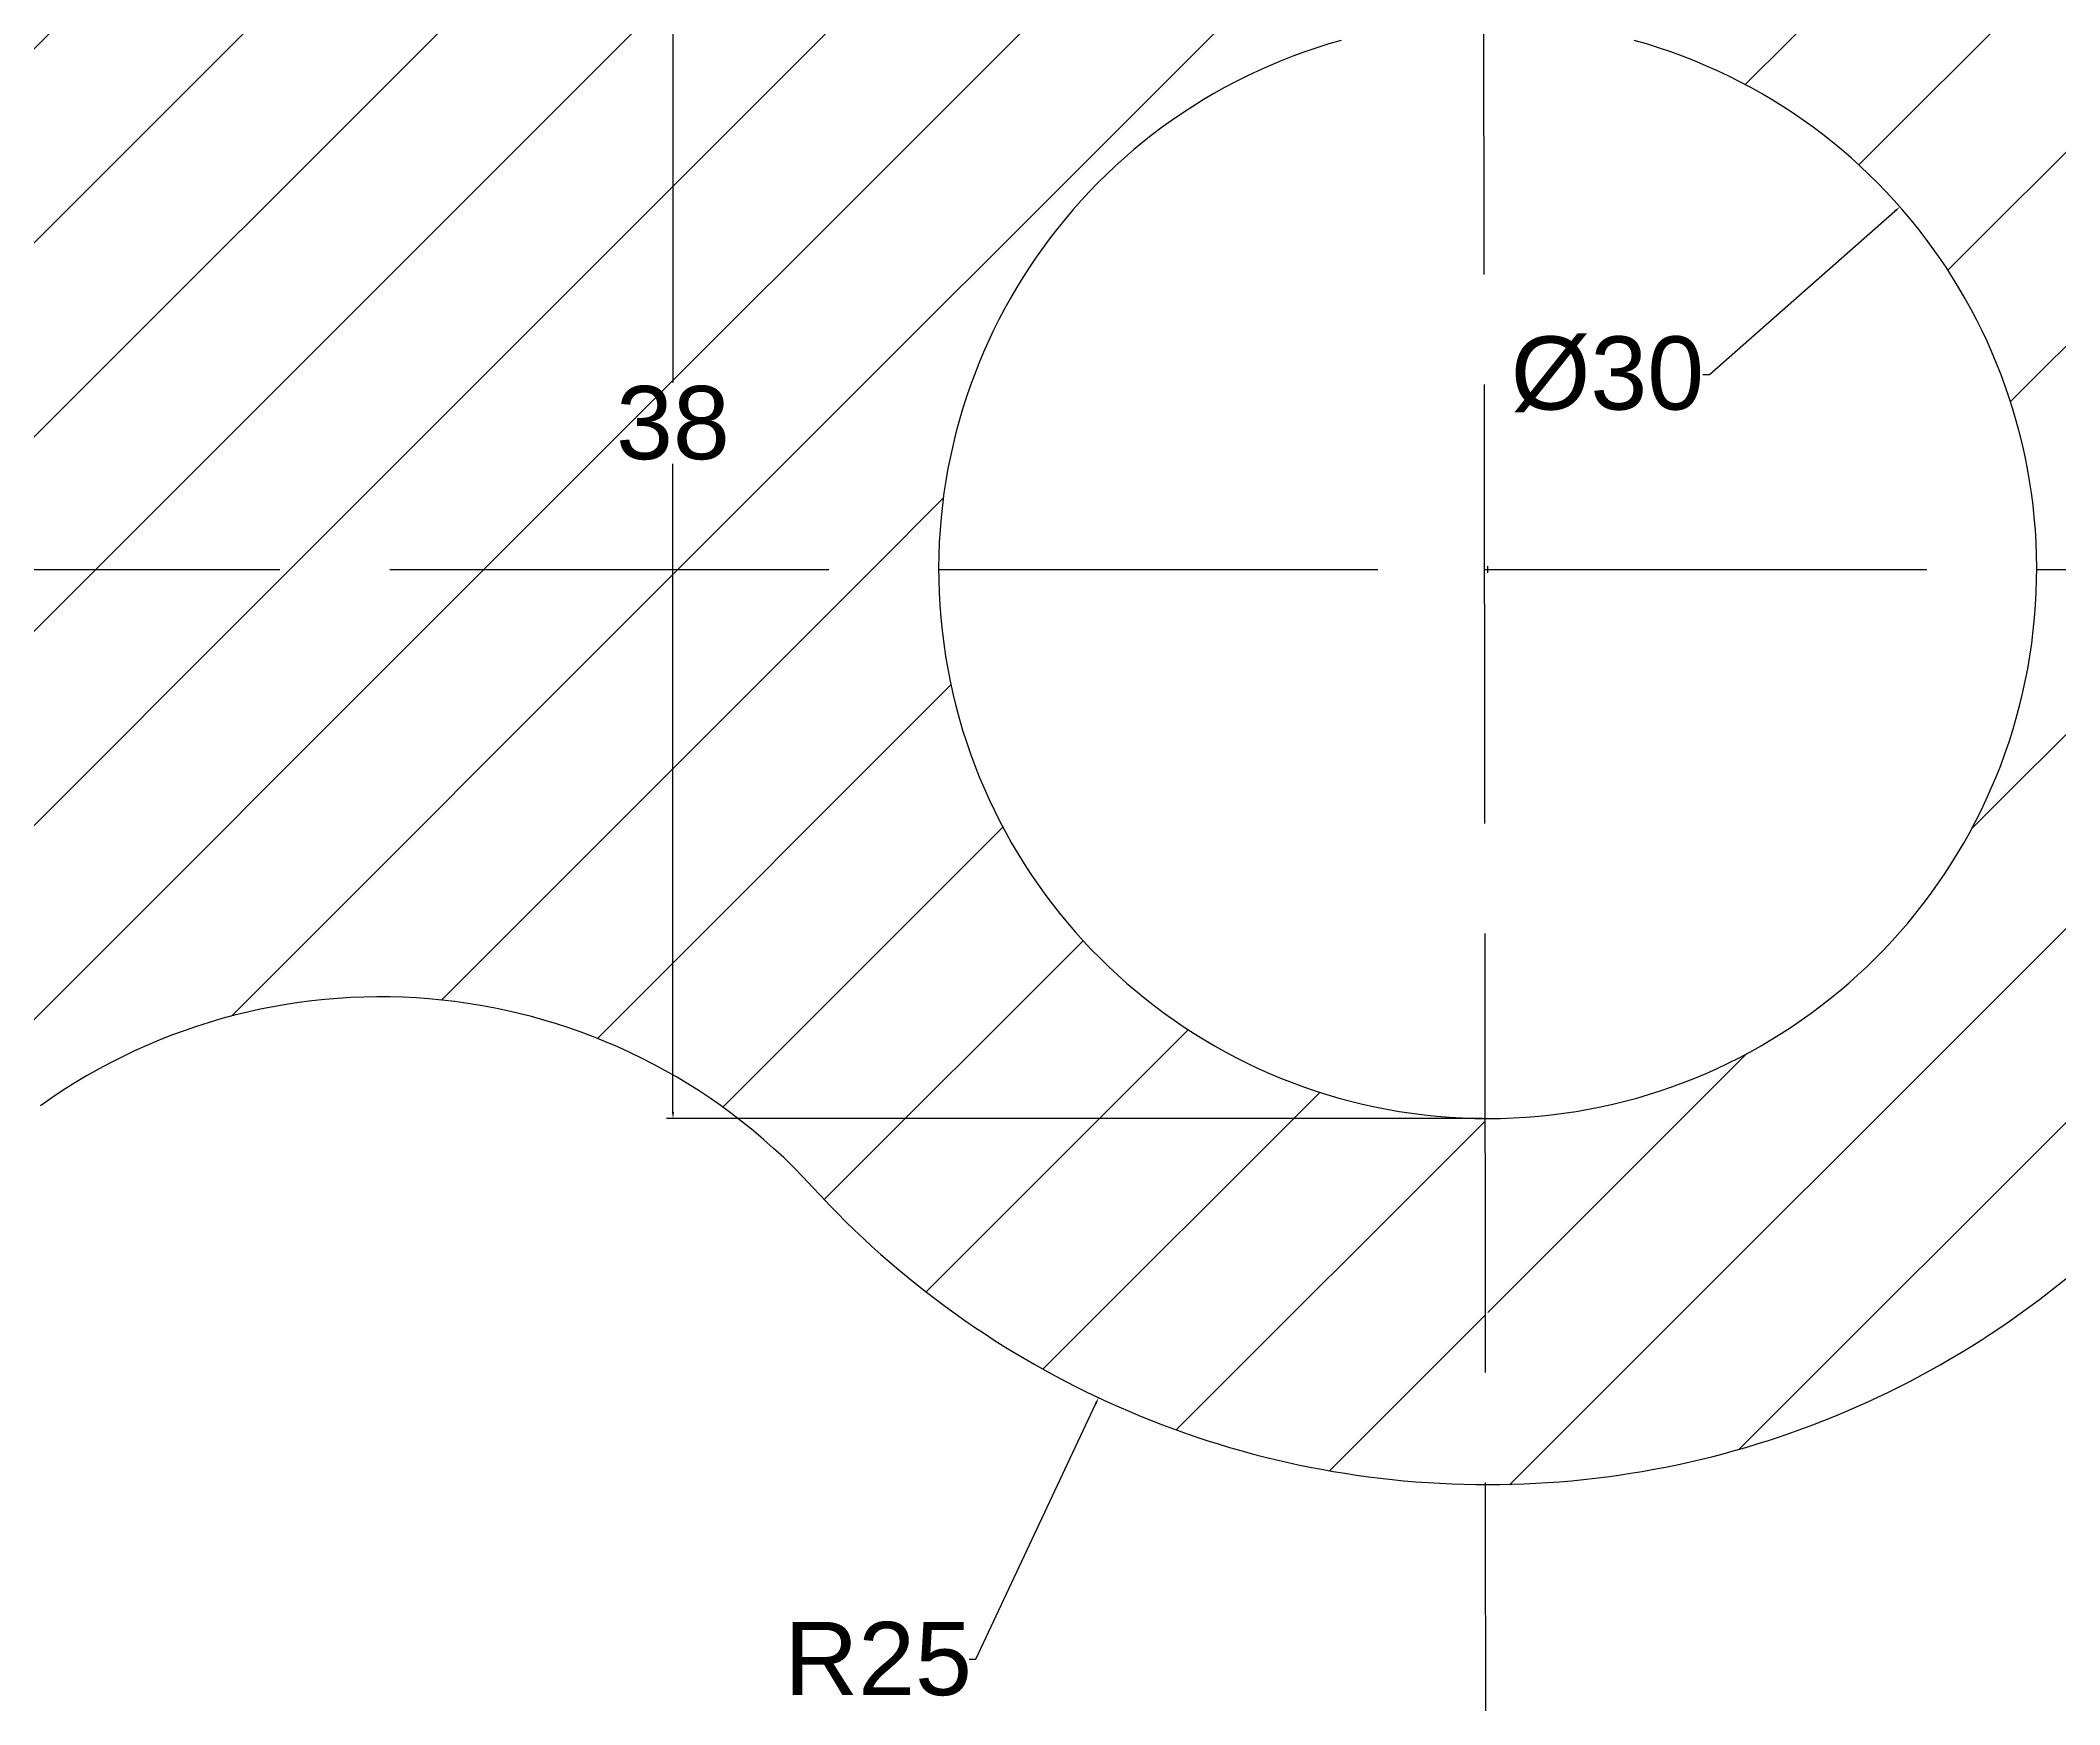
# Model space of a CAD drawing. Header units: inches. Extents: x 7 to 161, y 13 to 180.
# Drawn here: x 45.5 to 100.6, y 69 to 114.5 of the extents above; entities that cross this region are included whole.
import ezdxf

# ---------------------------------------------------------------- set-up
doc = ezdxf.new("R2010")
doc.units = ezdxf.units.IN
doc.header["$MEASUREMENT"] = 0
doc.linetypes.add('ACAD_ISO02W100', pattern=[15, 12, -3])
for name, color, linetype in [('Dimensions', 50, 'Continuous'), ('Dotted', 90, 'ACAD_ISO02W100'), ('Hashing', 130, 'Continuous')]:
    doc.layers.add(name, color=color, linetype=linetype)
doc.styles.get("Standard").update_dxf_attribs({"font": 'arial.ttf'})
doc.dimstyles.get("Standard").update_dxf_attribs({"dimtxt": 0.18, "dimasz": 0.18, "dimexe": 0.18, "dimexo": 0.0625, "dimgap": 0.09, "dimtad": 0, "dimtih": 1, "dimtoh": 1, "dimdec": 4, "dimzin": 0, "dimdsep": 46, "dimtxsty": 'Standard', "dimcen": 0.09, "dimadec": 0, "dimazin": 0, "dimtfac": 1, "dimtdec": 4, "dimtofl": 0, "dimtmove": 0, "dimatfit": 3, "dimfxl": 1, "dimtolj": 1, "dimtzin": 0, "dimarcsym": 0})

# ---------------------------------------------------------------- blocks, each defined once
blk = doc.blocks.new('*D4')
at = {"layer": 'Defpoints', "color": 0, "transparency": 16777216}
for p in [(111.432, 138.847), (85, 63.339)]:
    blk.add_point(p, dxfattribs=at)
at = {"layer": 'Dimensions', "color": 0, "lineweight": -2, "transparency": 16777216}
for p, q in [((118.528, 159.12), (111.491, 139.017)), ((118.708, 159.12), (118.528, 159.12)), ((84.91, 63.339), (85.09, 63.339)), ((85, 63.249), (85, 63.429))]:
    blk.add_line(p, q, dxfattribs=at)
at = {"layer": 'Dimensions', "color": 0, "transparency": 16777216}
blk.add_solid([(111.463, 139.027), (111.519, 139.007), (111.432, 138.847)], dxfattribs=at)
at = {"layer": 'Dimensions', "color": 0, "transparency": 16777216, "insert": (121.184, 159.12), "char_height": 0.18, "attachment_point": 5}
blk.add_mtext('\\A1;{\\H11.11111x;R80}', dxfattribs=at)
blk = doc.blocks.new('*D7')
at = {"layer": 'Defpoints', "color": 0, "transparency": 16777216}
for p in [(96.261, 109.909), (73.739, 90.091)]:
    blk.add_point(p, dxfattribs=at)
at = {"layer": 'Dimensions', "color": 0, "lineweight": -2, "transparency": 16777216}
for p, q in [((91.059, 105.332), (96.126, 109.79)), ((90.879, 105.332), (91.059, 105.332))]:
    blk.add_line(p, q, dxfattribs=at)
at = {"layer": 'Dimensions', "color": 0, "transparency": 16777216}
blk.add_solid([(96.106, 109.813), (96.146, 109.768), (96.261, 109.909)], dxfattribs=at)
at = {"layer": 'Dimensions', "color": 0, "transparency": 16777216, "insert": (88.272, 105.332), "char_height": 0.18, "attachment_point": 5}
blk.add_mtext('\\A1;{\\H11.11111x;%%C30}', dxfattribs=at)
blk = doc.blocks.new('*D8')
at = {"layer": 'Defpoints', "color": 0, "transparency": 16777216}
for p in [(85, 100), (74.368, 77.374)]:
    blk.add_point(p, dxfattribs=at)
at = {"layer": 'Dimensions', "color": 0, "lineweight": -2, "transparency": 16777216}
for p, q in [((84.91, 100), (85.09, 100)), ((85, 99.91), (85, 100.09)), ((71.012, 70.231), (74.291, 77.211)), ((70.832, 70.231), (71.012, 70.231))]:
    blk.add_line(p, q, dxfattribs=at)
at = {"layer": 'Dimensions', "color": 0, "transparency": 16777216}
blk.add_solid([(74.264, 77.223), (74.318, 77.198), (74.368, 77.374)], dxfattribs=at)
at = {"layer": 'Dimensions', "color": 0, "transparency": 16777216, "insert": (68.345, 70.231), "char_height": 0.18, "attachment_point": 5}
blk.add_mtext('\\A1;{\\H11.11111x;R25}', dxfattribs=at)
blk = doc.blocks.new('*D15')
at = {"layer": 'Defpoints', "color": 0, "transparency": 16777216}
for p in [(62.739, 123), (85, 123), (84.922, 85)]:
    blk.add_point(p, dxfattribs=at)
at = {"layer": 'Dimensions', "color": 0, "lineweight": -2, "transparency": 16777216}
for p, q in [((84.938, 123), (62.559, 123)), ((62.739, 122.82), (62.739, 105.112)), ((62.739, 85.18), (62.739, 102.888)), ((84.86, 85), (62.559, 85))]:
    blk.add_line(p, q, dxfattribs=at)
at = {"layer": 'Dimensions', "color": 0, "transparency": 16777216}
for points in [[(62.709, 122.82), (62.769, 122.82), (62.739, 123)], [(62.709, 85.18), (62.769, 85.18), (62.739, 85)]]:
    blk.add_solid(points, dxfattribs=at)
at = {"layer": 'Dimensions', "color": 0, "transparency": 16777216, "insert": (62.739, 104), "char_height": 0.18, "attachment_point": 5}
blk.add_mtext('\\A1;{\\H11.11111x;38}', dxfattribs=at)

msp = doc.modelspace()

# ---------------------------------------------------------------- hatches: boundary and pattern name
at = {"layer": 'Hashing'}
h = msp.add_hatch(dxfattribs=at)
h.set_pattern_fill('ANSI31', color=256, scale=30)
h.paths.add_polyline_path([(149.51613, 110.6434, 0.0658436), (135, 125.78937), (135, 110, -0.41421356), (145, 100), (153, 100, 0.15949979)])
h.paths.add_polyline_path([(153, 100), (145, 100, -0.41421356), (135, 90), (135, 82, 0.41421356)])
h.paths.add_polyline_path([(35, 90, -0.41421356), (25, 100), (17, 100, 0.41421356), (35, 82)])
h.paths.add_polyline_path([(35, 125.78937, 0.0658436), (20.48387, 110.6434, 0.15949979), (17, 100), (25, 100, -0.41421356), (35, 110)])
edge = h.paths.add_edge_path()
edge.add_line((81, 123), (85, 123))
edge.add_line((85, 123), (85, 143.33939))
edge.add_arc((85, 63.33939), 80, 90, 128.6821875)
edge.add_line((35, 125.78937), (35, 110))
edge.add_arc((35, 100), 10, 0, 90, ccw=False)
edge.add_line((45, 100), (70, 100))
edge.add_arc((85, 100), 15, 105.46601, 180, ccw=False)
edge.add_line((81, 114.45683), (81, 123))
h = msp.add_hatch(dxfattribs=at)
h.set_pattern_fill('ANSI31', color=256, scale=30)
h.paths.add_polyline_path([(100, 100), (125, 100, -0.41421356), (135, 110), (135, 125.78937, 0.1704041), (85, 143.33939), (85, 123), (89, 123), (89, 114.45683, -0.33718817)])
h = msp.add_hatch(dxfattribs=at)
h.set_pattern_fill('ANSI31', color=256, scale=30)
h.paths.add_polyline_path([(45, 100, -0.41421356), (35, 90), (35, 82, 0.15620526), (45.45588, 85.34822, -0.37915247), (66.55488, 83.12465, 0.20978455), (84.93327, 75.00009), (84.92249, 85.0002, -0.41270083), (70, 100)])
h = msp.add_hatch(dxfattribs=at)
h.set_pattern_fill('ANSI31', color=256, scale=30)
h.paths.add_polyline_path([(100, 100), (125, 100, 0.41421356), (135, 90), (135, 82, -0.15620526), (124.54412, 85.34822, 0.37915247), (103.44512, 83.12465, -0.21048133), (85, 75), (85, 85, 0.41421356)])

# ---------------------------------------------------------------- linework, layer by layer
for centre, radius, start, end in [((85, 63.33939), 80, 90, 143.7506791), ((85, 63.33939), 80, 36.2493209, 90), ((85, 100), 15, 105.46601, 74.53399), ((54.75, 72.32442), 16, 42.455241, 125.512627), ((85, 100), 25, 222.455241, 317.544759)]:
    msp.add_arc(centre, radius, start, end)
at = {"layer": 'Dotted'}
for p, q in [((84.82, 180.05674), (85, 13.10699)), ((10, 100), (160, 100))]:
    msp.add_line(p, q, dxfattribs=at)

# ---------------------------------------------------------------- dimensions: what is measured, and where the dimension line sits
at = {"layer": 'Dimensions'}
for center, mpoint, text, picture, middle in [((85, 63.33939), (111.43162, 138.84681), '{\\H11.11111x;R80}', '*D4', (121.18424, 159.11953)), ((85, 100), (74.36789, 77.37351), '{\\H11.11111x;R25}', '*D8', (68.34478, 70.23128))]:
    dim = msp.add_radius_dim(center=center, mpoint=mpoint, text=text, dimstyle='Standard', dxfattribs=at)
    dim.commit()
    dim.dimension.update_dxf_attribs({"geometry": picture, "text_midpoint": middle, "dimtype": 164})
dim = msp.add_linear_dim(base=(62.73882, 123), p1=(84.92249, 85.0002), p2=(85, 123), angle=90, text='{\\H11.11111x;38}', dimstyle='Standard', dxfattribs=at)
dim.commit()
dim.dimension.update_dxf_attribs({"geometry": '*D15', "text_midpoint": (62.73882, 104.0001)})
dim = msp.add_diameter_dim_2p(p1=(73.73899, 90.09093), p2=(96.26101, 109.90907), text='{\\H11.11111x;%%C30}', dimstyle='Standard', dxfattribs=at)
dim.commit()
dim.dimension.update_dxf_attribs({"geometry": '*D7', "text_midpoint": (88.27214, 105.33176), "dimtype": 163})

doc.saveas('drawing.dxf')
